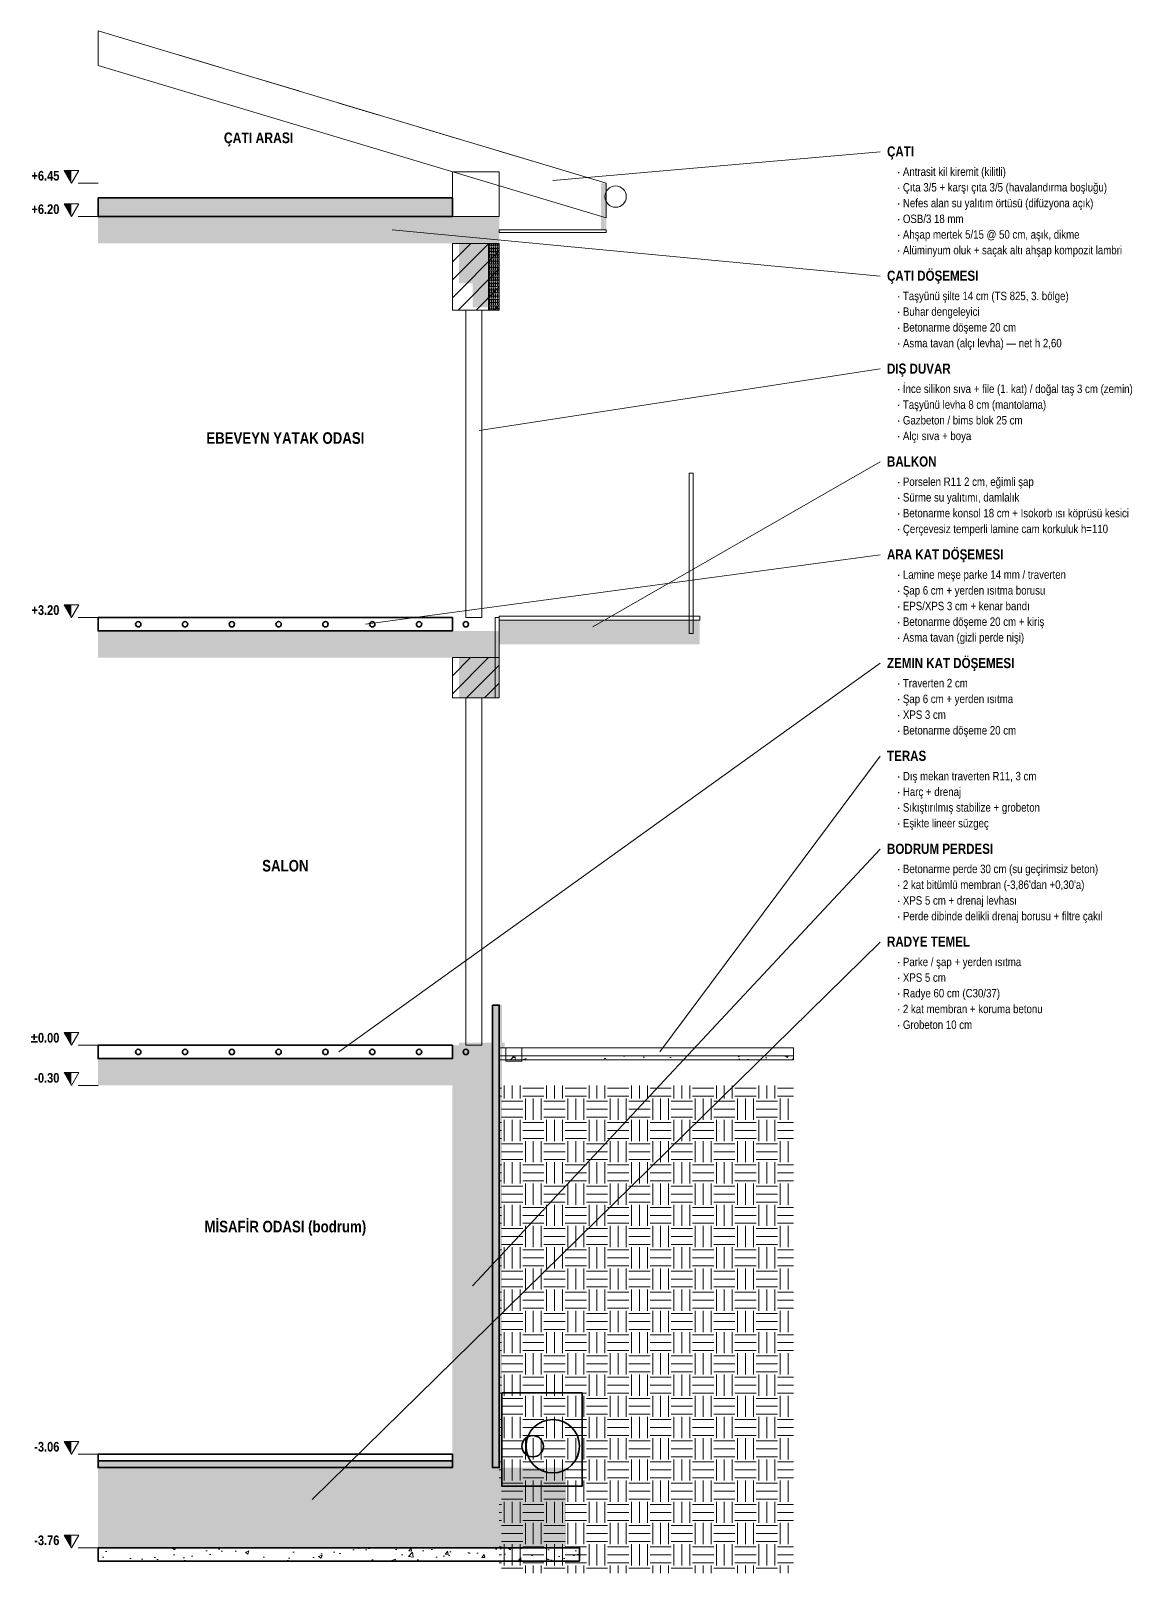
# Model space of a CAD drawing. Header units: centimetres. Extents: x -864 to 7399, y -55958 to -4337.
# Drawn here: x -50 to 773, y -50395 to -49241 of the extents above; entities that cross this region are included whole.
import ezdxf
from ezdxf.enums import TextEntityAlignment as Align

# ---------------------------------------------------------------- set-up
doc = ezdxf.new("R2010")
doc.units = ezdxf.units.CM
doc.header["$LTSCALE"] = 0.25
for name, color, linetype, lineweight in [('M-CKAP-KIREMIT', 66, 'Continuous', 9), ('M-CKAP-KIREMIT-T', 8, 'Continuous', 5), ('M-CVRE-ZEMIN-T', 8, 'Continuous', 5), ('M-DUVA-GAZBETON-T', 8, 'Continuous', 5), ('M-GOST-KESITKOT', 46, 'Continuous', 9), ('M-GOST-YAZI', 2, 'Continuous', 9), ('M-ISYA-TASYUNU-T', 8, 'Continuous', 5), ('M-KALD-TAS', 45, 'Continuous', 9), ('M-PNKS-ALUMINYUM', 171, 'Continuous', 9), ('M-TASI-BETONARME', 5, 'Continuous', 35), ('M-TASI-BETONARME-T', 250, 'Continuous', 5)]:
    doc.layers.add(name, color=color, linetype=linetype, lineweight=lineweight)
doc.styles.add('YAZI', font='arialn.ttf')
doc.styles.add('YAZI-KALIN', font='arialnb.ttf')

msp = doc.modelspace()

# ---------------------------------------------------------------- hatches: boundary and pattern name
at = {"layer": 'M-CKAP-KIREMIT-T'}
h = msp.add_hatch(color=256, dxfattribs=at)
h.dxf.hatch_style = 1
h.paths.add_polyline_path([(376, -49355), (380, -49355), (380, -49390), (376, -49390)])
at = {"layer": 'M-CVRE-ZEMIN-T'}
h = msp.add_hatch(dxfattribs=at)
h.set_pattern_fill('EARTH', scale=2.5)
h.paths.add_polyline_path([(300, -50030), (520, -50030), (520, -50395), (300, -50395)])
at = {"layer": 'M-DUVA-GAZBETON-T'}
h = msp.add_hatch(dxfattribs=at)
h.set_pattern_fill('ANSI31', scale=3)
h.paths.add_polyline_path([(265, -49400), (300, -49400), (300, -49450), (265, -49450)])
h = msp.add_hatch(dxfattribs=at)
h.set_pattern_fill('ANSI31', scale=3)
h.paths.add_polyline_path([(265, -49710), (300, -49710), (300, -49740), (265, -49740)])
at = {"layer": 'M-GOST-KESITKOT'}
h = msp.add_hatch(color=256, dxfattribs=at)
h.dxf.hatch_style = 1
h.paths.add_polyline_path([(-25.5, -49345.5), (-20, -49345.5), (-20, -49355)])
h = msp.add_hatch(color=256, dxfattribs=at)
h.dxf.hatch_style = 1
h.paths.add_polyline_path([(-25.5, -49370.5), (-20, -49370.5), (-20, -49380)])
h = msp.add_hatch(color=256, dxfattribs=at)
h.dxf.hatch_style = 1
h.paths.add_polyline_path([(-25.5, -49670.5), (-20, -49670.5), (-20, -49680)])
h = msp.add_hatch(color=256, dxfattribs=at)
h.dxf.hatch_style = 1
h.paths.add_polyline_path([(-25.5, -49990.5), (-20, -49990.5), (-20, -50000)])
h = msp.add_hatch(color=256, dxfattribs=at)
h.dxf.hatch_style = 1
h.paths.add_polyline_path([(-25.5, -50020.5), (-20, -50020.5), (-20, -50030)])
h = msp.add_hatch(color=256, dxfattribs=at)
h.dxf.hatch_style = 1
h.paths.add_polyline_path([(-25.5, -50296.5), (-20, -50296.5), (-20, -50306)])
h = msp.add_hatch(color=256, dxfattribs=at)
h.dxf.hatch_style = 1
h.paths.add_polyline_path([(-25.5, -50366.5), (-20, -50366.5), (-20, -50376)])
at = {"layer": 'M-ISYA-TASYUNU-T'}
h = msp.add_hatch(dxfattribs=at)
h.set_pattern_fill('INSUL', scale=0.25)
h.paths.add_polyline_path([(0, -49366), (265, -49366), (265, -49380), (0, -49380)])
h = msp.add_hatch(dxfattribs=at)
h.set_pattern_fill('INSUL', scale=0.25)
h.paths.add_polyline_path([(292, -49400), (300, -49400), (300, -49450), (292, -49450)])
h = msp.add_hatch(dxfattribs=at)
h.set_pattern_fill('INSUL', scale=0.25)
h.paths.add_polyline_path([(295, -49970), (300, -49970), (300, -50316), (295, -50316)])
h = msp.add_hatch(dxfattribs=at)
h.set_pattern_fill('INSUL', scale=0.25)
h.paths.add_polyline_path([(0, -50311), (265, -50311), (265, -50316), (0, -50316)])
at = {"layer": 'M-PNKS-ALUMINYUM'}
h = msp.add_hatch(color=256, dxfattribs=at)
h.dxf.hatch_style = 1
h.paths.add_polyline_path([(280, -49430), (297, -49430), (297, -49448), (280, -49448)])
h = msp.add_hatch(color=256, dxfattribs=at)
h.dxf.hatch_style = 1
h.paths.add_polyline_path([(300, -49682), (450, -49682), (450, -49700), (300, -49700)])
h = msp.add_hatch(color=256, dxfattribs=at)
h.dxf.hatch_style = 1
h.paths.add_polyline_path([(270, -49998), (304, -49998), (304, -50002), (270, -50002)])
at = {"layer": 'M-TASI-BETONARME-T'}
h = msp.add_hatch(color=256, dxfattribs=at)
h.dxf.hatch_style = 1
h.paths.add_polyline_path([(0, -49380), (300, -49380), (300, -49400), (0, -49400)])
h = msp.add_hatch(color=256, dxfattribs=at)
h.dxf.hatch_style = 1
h.paths.add_polyline_path([(270, -49400), (300, -49400), (300, -49430), (270, -49430)])
h = msp.add_hatch(color=256, dxfattribs=at)
h.dxf.hatch_style = 1
h.paths.add_polyline_path([(0, -49690), (300, -49690), (300, -49710), (0, -49710)])
h = msp.add_hatch(color=256, dxfattribs=at)
h.dxf.hatch_style = 1
h.paths.add_polyline_path([(270, -49710), (300, -49710), (300, -49740), (270, -49740)])
h = msp.add_hatch(color=256, dxfattribs=at)
h.dxf.hatch_style = 1
h.paths.add_polyline_path([(300, -49970), (302, -49970), (302, -50316), (300, -50316)])
h = msp.add_hatch(color=256, dxfattribs=at)
h.dxf.hatch_style = 1
h.paths.add_polyline_path([(265, -50000), (295, -50000), (295, -50316), (265, -50316)])
h = msp.add_hatch(color=256, dxfattribs=at)
h.dxf.hatch_style = 1
h.paths.add_polyline_path([(0, -50010), (300, -50010), (300, -50030), (0, -50030)])
h = msp.add_hatch(dxfattribs=at)
h.set_pattern_fill('AR-CONC', scale=0.15)
h.paths.add_polyline_path([(300, -50008), (520, -50008), (520, -50011), (300, -50011)])
h = msp.add_hatch(color=256, dxfattribs=at)
h.dxf.hatch_style = 1
h.paths.add_polyline_path([(270, -50030), (300, -50030), (300, -50060), (270, -50060)])
h = msp.add_hatch(color=256, dxfattribs=at)
h.dxf.hatch_style = 1
h.paths.add_polyline_path([(0, -50316), (350, -50316), (350, -50376), (0, -50376)])
h = msp.add_hatch(dxfattribs=at)
h.set_pattern_fill('AR-CONC', scale=0.15)
h.paths.add_polyline_path([(0, -50376), (360, -50376), (360, -50386), (0, -50386)])

# ---------------------------------------------------------------- linework, layer by layer
at = {"layer": 'M-CKAP-KIREMIT'}
for p, q in [((0, -49241), (30, -49250)), ((60, -49259), (90, -49268)), ((120, -49277), (150, -49286)), ((180, -49295), (210, -49304)), ((240, -49313), (270, -49322)), ((300, -49331), (330, -49340))]:
    msp.add_line(p, q, dxfattribs=at)
for points in [[(0, -49241), (380, -49355), (380, -49381), (0, -49267)], [(265, -49346.5), (300, -49346.5), (300, -49380), (265, -49380)], [(300, -49390), (380, -49390), (380, -49392), (300, -49392)]]:
    msp.add_lwpolyline(points, close=True, dxfattribs=at)
msp.add_circle((387, -49365), 8, dxfattribs=at)
at = {"layer": 'M-GOST-KESITKOT'}
for p, q in [((-15, -49355), (0, -49355)), ((-15, -49380), (0, -49380)), ((-15, -49680), (0, -49680)), ((-15, -50000), (0, -50000)), ((-15, -50030), (0, -50030)), ((-15, -50306), (0, -50306)), ((-15, -50376), (0, -50376))]:
    msp.add_line(p, q, dxfattribs=at)
for points in [[(-25.5, -49345.5), (-14.5, -49345.5), (-20, -49355)], [(-25.5, -49370.5), (-14.5, -49370.5), (-20, -49380)], [(-25.5, -49670.5), (-14.5, -49670.5), (-20, -49680)], [(-25.5, -49990.5), (-14.5, -49990.5), (-20, -50000)], [(-25.5, -50020.5), (-14.5, -50020.5), (-20, -50030)], [(-25.5, -50296.5), (-14.5, -50296.5), (-20, -50306)], [(-25.5, -50366.5), (-14.5, -50366.5), (-20, -50376)]]:
    msp.add_lwpolyline(points, close=True, dxfattribs=at)
at = {"layer": 'M-GOST-YAZI'}
for p, q in [((585, -49331.5), (340, -49353)), ((585, -49424.5), (220, -49390)), ((585, -49494), (285, -49540)), ((585, -49563.5), (370, -49687)), ((585, -49633), (200, -49685)), ((585, -49714.2), (180, -50005)), ((585, -49783.8), (420, -50005)), ((585, -49853.2), (280, -50180)), ((585, -49922.8), (160, -50340))]:
    msp.add_line(p, q, dxfattribs=at)
at = {"layer": 'M-KALD-TAS'}
for points in [[(300, -50002), (520, -50002), (520, -50008), (300, -50008)], [(305, -50002), (317, -50002), (317, -50012), (305, -50012)], [(300, -50008), (520, -50008), (520, -50011), (300, -50011)]]:
    msp.add_lwpolyline(points, close=True, dxfattribs=at)
at = {"layer": 'M-PNKS-ALUMINYUM'}
for points in [[(265, -49400), (300, -49400), (300, -49450), (265, -49450)], [(292, -49400), (300, -49400), (300, -49450), (292, -49450)], [(275, -49450), (287, -49450), (287, -49680), (275, -49680)], [(442, -49572), (445, -49572), (445, -49692), (442, -49692)], [(300, -49679), (450, -49679), (450, -49682), (300, -49682)], [(297, -49680), (300, -49680), (300, -49740), (297, -49740)], [(265, -49710), (300, -49710), (300, -49740), (265, -49740)], [(275, -49740), (287, -49740), (287, -50000), (275, -50000)]]:
    msp.add_lwpolyline(points, close=True, dxfattribs=at)
at = {"layer": 'M-TASI-BETONARME'}
for points in [[(0, -49366), (265, -49366), (265, -49380), (0, -49380)], [(0, -49680), (265, -49680), (265, -49690), (0, -49690)], [(295, -49970), (300, -49970), (300, -50316), (295, -50316)], [(0, -50000), (265, -50000), (265, -50010), (0, -50010)], [(302, -50260), (362, -50260), (362, -50330), (302, -50330)], [(0, -50306), (265, -50306), (265, -50316), (0, -50316)], [(0, -50311), (265, -50311), (265, -50316), (0, -50316)], [(0, -50376), (360, -50376), (360, -50386), (0, -50386)]]:
    msp.add_lwpolyline(points, close=True, dxfattribs=at)
for centre, radius in [((30, -49685), 2), ((65, -49685), 2), ((100, -49685), 2), ((135, -49685), 2), ((170, -49685), 2), ((205, -49685), 2), ((240, -49685), 2), ((275, -49685), 2), ((30, -50005), 2), ((65, -50005), 2), ((100, -50005), 2), ((135, -50005), 2), ((170, -50005), 2), ((205, -50005), 2), ((240, -50005), 2), ((275, -50005), 2), ((340, -50300), 20), ((325, -50300), 8)]:
    msp.add_circle(centre, radius, dxfattribs=at)

# ---------------------------------------------------------------- texts
at = {"layer": 'M-GOST-KESITKOT', "style": 'YAZI-KALIN'}
for s, p in [('+6.45', (-29, -49353)), ('+6.20', (-29, -49378)), ('+3.20', (-29, -49678)), ('%%p0.00', (-29, -49998)), ('-0.30', (-29, -50028)), ('-3.06', (-29, -50304)), ('-3.76', (-29, -50374))]:
    msp.add_text(s, height=7.2, dxfattribs=at).set_placement(p, align=Align.RIGHT)
at = {"layer": 'M-GOST-YAZI', "style": 'YAZI-KALIN'}
for s, height, p in [('ÇATI ARASI', 7.92, (120, -49325)), ('EBEVEYN YATAK ODASI', 8.64, (140, -49550)), ('SALON', 8.64, (140, -49870)), ('MİSAFİR ODASI (bodrum)', 8.64, (140, -50140))]:
    msp.add_text(s, height=height, dxfattribs=at).set_placement(p, align=Align.CENTER)
at = {"layer": 'M-GOST-YAZI'}
for s, height, style, p in [('ÇATI', 7.56, 'YAZI-KALIN', (590, -49335)), ('· Antrasit kil kiremit (kilitli)', 6.3, 'YAZI', (597.5, -49349.5)), ('· Çıta 3/5 + karşı çıta 3/5 (havalandırma boşluğu)', 6.3, 'YAZI', (597.5, -49361.2)), ('· Nefes alan su yalıtım örtüsü (difüzyona açık)', 6.3, 'YAZI', (597.5, -49373)), ('· OSB/3 18 mm', 6.3, 'YAZI', (597.5, -49384.8)), ('· Ahşap mertek 5/15 @ 50 cm, aşık, dikme', 6.3, 'YAZI', (597.5, -49396.5)), ('· Alüminyum oluk + saçak altı ahşap kompozit lambri', 6.3, 'YAZI', (597.5, -49408.2)), ('ÇATI DÖŞEMESI', 7.56, 'YAZI-KALIN', (590, -49428)), ('· Taşyünü şilte 14 cm (TS 825, 3. bölge)', 6.3, 'YAZI', (597.5, -49442.5)), ('· Buhar dengeleyici', 6.3, 'YAZI', (597.5, -49454.2)), ('· Betonarme döşeme 20 cm', 6.3, 'YAZI', (597.5, -49466)), ('· Asma tavan (alçı levha) — net h 2,60', 6.3, 'YAZI', (597.5, -49477.8)), ('DIŞ DUVAR', 7.56, 'YAZI-KALIN', (590, -49497.5)), ('· İnce silikon sıva + file (1. kat) / doğal taş 3 cm (zemin)', 6.3, 'YAZI', (597.5, -49512)), ('· Taşyünü levha 8 cm (mantolama)', 6.3, 'YAZI', (597.5, -49523.8)), ('· Gazbeton / bims blok 25 cm', 6.3, 'YAZI', (597.5, -49535.5)), ('· Alçı sıva + boya', 6.3, 'YAZI', (597.5, -49547.2)), ('BALKON', 7.56, 'YAZI-KALIN', (590, -49567)), ('· Porselen R11 2 cm, eğimli şap', 6.3, 'YAZI', (597.5, -49581.5)), ('· Sürme su yalıtımı, damlalık', 6.3, 'YAZI', (597.5, -49593.2)), ('· Betonarme konsol 18 cm + Isokorb ısı köprüsü kesici', 6.3, 'YAZI', (597.5, -49605)), ('· Çerçevesiz temperli lamine cam korkuluk h=110', 6.3, 'YAZI', (597.5, -49616.8)), ('ARA KAT DÖŞEMESI', 7.56, 'YAZI-KALIN', (590, -49636.5)), ('· Lamine meşe parke 14 mm / traverten', 6.3, 'YAZI', (597.5, -49651)), ('· Şap 6 cm + yerden ısıtma borusu', 6.3, 'YAZI', (597.5, -49662.8)), ('· EPS/XPS 3 cm + kenar bandı', 6.3, 'YAZI', (597.5, -49674.5)), ('· Betonarme döşeme 20 cm + kiriş', 6.3, 'YAZI', (597.5, -49686.2)), ('· Asma tavan (gizli perde nişi)', 6.3, 'YAZI', (597.5, -49698)), ('ZEMIN KAT DÖŞEMESI', 7.56, 'YAZI-KALIN', (590, -49717.8)), ('· Traverten 2 cm', 6.3, 'YAZI', (597.5, -49732.2)), ('· Şap 6 cm + yerden ısıtma', 6.3, 'YAZI', (597.5, -49744)), ('· XPS 3 cm', 6.3, 'YAZI', (597.5, -49755.8)), ('· Betonarme döşeme 20 cm', 6.3, 'YAZI', (597.5, -49767.5)), ('TERAS', 7.56, 'YAZI-KALIN', (590, -49787.2)), ('· Dış mekan traverten R11, 3 cm', 6.3, 'YAZI', (597.5, -49801.8)), ('· Harç + drenaj', 6.3, 'YAZI', (597.5, -49813.5)), ('· Sıkıştırılmış stabilize + grobeton', 6.3, 'YAZI', (597.5, -49825.2)), ('· Eşikte lineer süzgeç', 6.3, 'YAZI', (597.5, -49837)), ('BODRUM PERDESI', 7.56, 'YAZI-KALIN', (590, -49856.8)), ('· Betonarme perde 30 cm (su geçirimsiz beton)', 6.3, 'YAZI', (597.5, -49871.2)), ("· 2 kat bitümlü membran (-3,86'dan +0,30'a)", 6.3, 'YAZI', (597.5, -49883)), ('· XPS 5 cm + drenaj levhası', 6.3, 'YAZI', (597.5, -49894.8)), ('· Perde dibinde delikli drenaj borusu + filtre çakıl', 6.3, 'YAZI', (597.5, -49906.5)), ('RADYE TEMEL', 7.56, 'YAZI-KALIN', (590, -49926.2)), ('· Parke / şap + yerden ısıtma', 6.3, 'YAZI', (597.5, -49940.8)), ('· XPS 5 cm', 6.3, 'YAZI', (597.5, -49952.5)), ('· Radye 60 cm (C30/37)', 6.3, 'YAZI', (597.5, -49964.2)), ('· 2 kat membran + koruma betonu', 6.3, 'YAZI', (597.5, -49976)), ('· Grobeton 10 cm', 6.3, 'YAZI', (597.5, -49987.8))]:
    msp.add_text(s, height=height, dxfattribs=dict(at, style=style)).set_placement(p)

doc.saveas('drawing.dxf')
